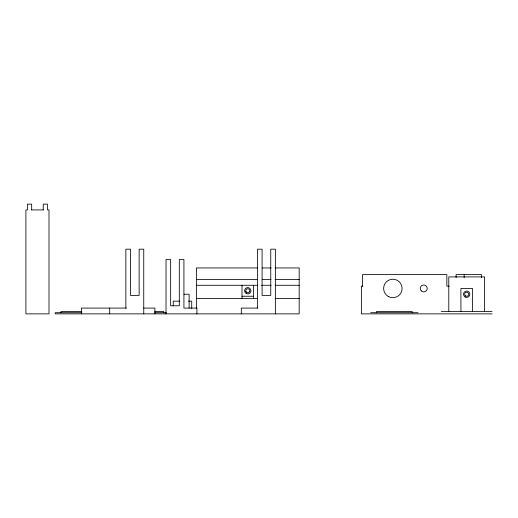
<?xml version="1.0" encoding="UTF-8"?>
<svg xmlns="http://www.w3.org/2000/svg" width="518" height="518" viewBox="0 0 518 518"><rect width="100%" height="100%" fill="white"/><g stroke="black" fill="none" stroke-linecap="round" stroke-linejoin="round"><path stroke-width="0.78" d="M249.527 291.77L249.728 291.284M31.449 209.913L43.454 209.913M257.414 267.948L196.38 267.948L196.38 308.223M262.231 267.948L271.063 267.948M275.077 267.948L299.171 267.948L299.171 313.863L55.18 313.863L55.18 312.704L81.831 312.704M196.38 279.5L257.414 279.5M262.231 279.5L271.063 279.5M275.077 279.5L299.171 279.5M196.38 285.276L257.55 285.276M261.551 285.276L271.16 285.276M275.162 285.276L299.171 285.276M362.988 286.143L361.383 286.143L361.383 313.863L492.1 313.863M449.158 286.143L446.846 286.143L446.846 274.592L362.535 274.592L362.535 286.143M184.032 294.224L189.122 294.224L189.122 308.087M242.003 296.251L253.548 296.251M196.38 298.556L257.55 298.556M275.162 298.556L299.171 298.556M179.681 301.159L173.252 301.159L173.252 305.918M188.5 301.159L191.731 301.159L191.731 308.352M126.515 308.087L81.391 308.087L81.391 313.863M143.719 308.087L154.895 308.087L154.895 313.863M257.945 308.087L241.304 308.087L241.304 313.863M81.831 311.551L60.949 311.551L60.949 312.704M154.888 311.551L163.746 311.551L163.746 312.704M441.284 311.551L492.1 311.551M154.908 312.704L166.297 312.704M370.687 312.704L418.039 312.704M245.823 291.284L246.024 291.77M484.595 311.551L484.595 276.903L448.789 276.903L448.789 311.551M481.494 277.674L481.494 274.592L456.086 274.592L456.086 277.674M472.468 311.551L472.468 288.455L460.916 288.455L460.916 311.551M464.173 274.592L464.173 277.674M412.263 312.704L412.263 311.551L376.463 311.551L376.463 312.704M275.375 313.863L275.375 249.184L270.752 249.184L270.752 295.383L262.089 295.383L262.089 249.184L257.472 249.184L257.472 308.087M253.548 285.276L253.548 298.556M242.003 285.276L242.003 298.556M196.918 313.863L196.918 308.087L183.922 308.087L183.922 259.576L179.306 259.576L179.306 305.775L170.642 305.775L170.642 259.576L166.019 259.576L166.019 313.863M143.751 313.863L143.751 249.184L139.135 249.184L139.135 295.383L130.471 295.383L130.471 249.184L125.855 249.184L125.855 308.087M109.68 308.087L109.68 313.863M43.227 209.913L43.227 204.137L47.449 204.137L47.449 209.913L48.996 209.913L48.996 313.863L25.9 313.863L25.9 209.913L27.448 209.913L27.448 204.137L31.676 204.137L31.676 209.913M465.106 296.976A3.179 3.179 0 0 0 469.865 294.224A3.179 3.179 0 0 0 465.106 291.479A3.179 3.179 0 0 0 465.106 296.976M465.682 295.979A2.02 2.02 0 0 0 468.712 294.224A2.02 2.02 0 0 0 465.682 292.476A2.02 2.02 0 0 0 465.682 295.979M246.762 292.515A2.02 2.02 0 0 0 249.799 290.76A2.02 2.02 0 0 0 246.762 289.012A2.02 2.02 0 0 0 246.762 292.515M246.186 293.512A3.179 3.179 0 0 0 250.952 290.76A3.179 3.179 0 0 0 246.186 288.008A3.179 3.179 0 0 0 246.186 293.512M388.235 296.451A9.24 9.24 0 0 0 402.091 288.455A9.24 9.24 0 0 0 388.235 280.452A9.24 9.24 0 0 0 388.235 296.451M421.296 290.902A3.464 3.464 0 0 0 427.097 289.348A3.464 3.464 0 0 0 422.85 285.107A3.464 3.464 0 0 0 421.296 290.902"/></g></svg>
